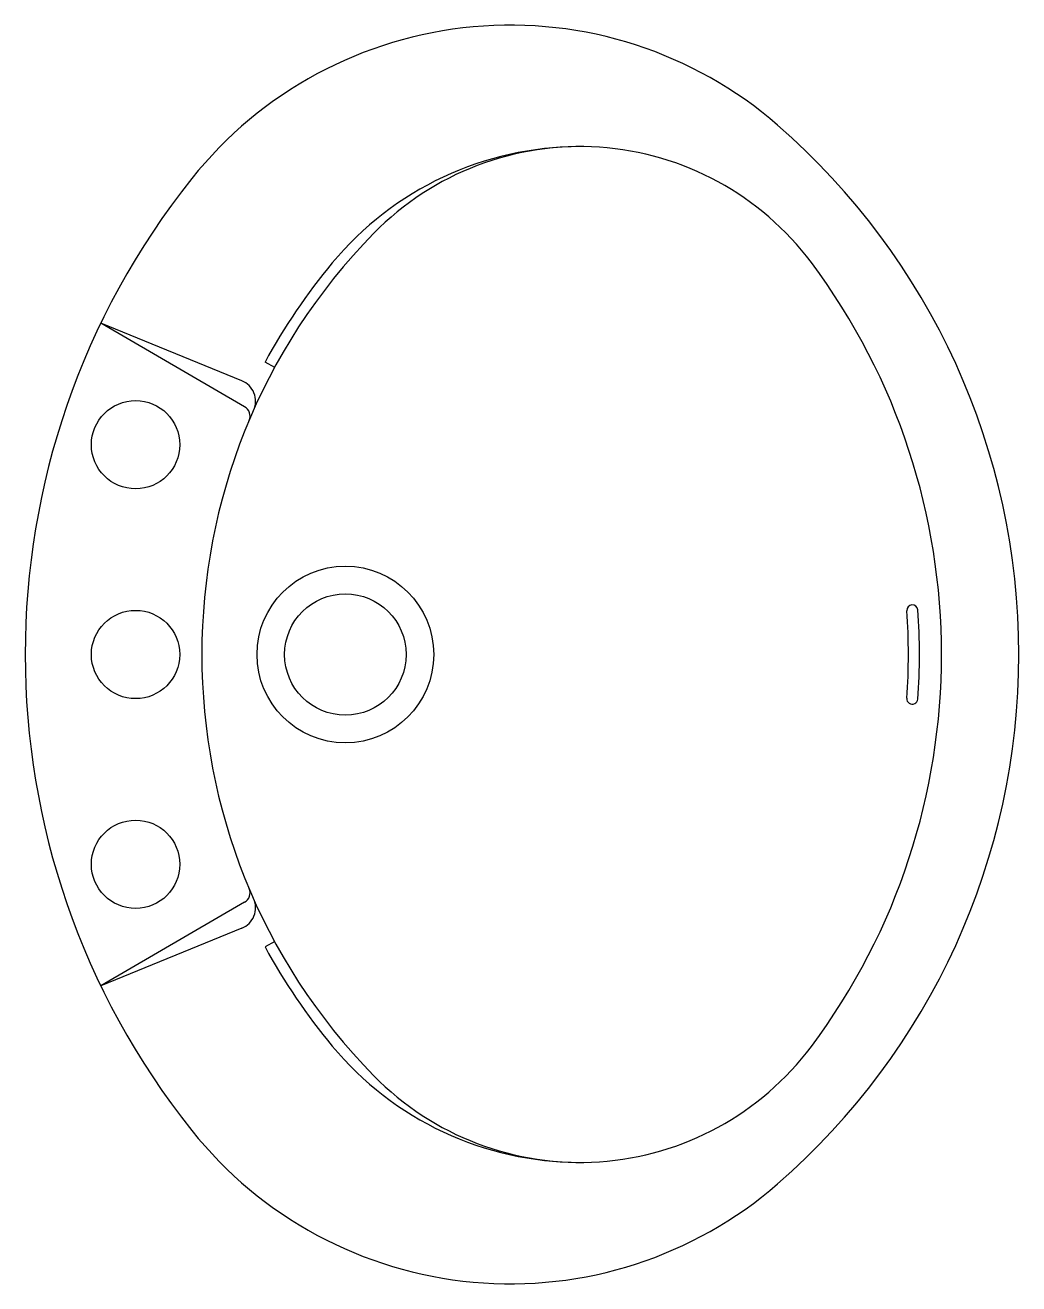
# Model space of a CAD drawing. Header units: millimetres. Extents: x -2898.227 to -2897.777, y 2964.313 to 2964.883.
import ezdxf

# ---------------------------------------------------------------- set-up
doc = ezdxf.new("R2010")
doc.units = ezdxf.units.MM
doc.header["$LTSCALE"] = 10
doc.layers.add('banheiro_louças', color=2, linetype='Continuous')

msp = doc.modelspace()

# ---------------------------------------------------------------- linework, layer by layer
at = {"layer": 'banheiro_louças', "color": 1}
for p, q in [((-2898.127406121268, 2964.710675801523), (-2898.192511454269, 2964.748447232524)), ((-2898.128642561268, 2964.722414715523), (-2898.192511454269, 2964.748447232524)), ((-2898.113744912268, 2964.728447233524), (-2898.118139254268, 2964.730832554524)), ((-2898.113744912268, 2964.728447233524), (-2898.118139254268, 2964.730832554524)), ((-2898.127406121268, 2964.486218675524), (-2898.192511454269, 2964.448447245523)), ((-2898.128642561268, 2964.474479762524), (-2898.192511454269, 2964.448447245523)), ((-2898.113744912268, 2964.468447244523), (-2898.118139254268, 2964.466061923523))]:
    msp.add_line(p, q, dxfattribs=at)
at = {"layer": 'banheiro_louças'}
msp.add_lwpolyline([(-2898.068802969291, 2964.789252531381, 0.4085331796099611), (-2898.068802969291, 2964.407641945666)], format="xyb", dxfattribs=at)
for centre in [(-2898.176753260269, 2964.693447234523), (-2898.176753260269, 2964.598447238523), (-2898.176753260269, 2964.503447242524)]:
    msp.add_circle(centre, 0.019999999, dxfattribs=at)
at = {"layer": 'banheiro_louças', "color": 1}
for radius in [0.039999998, 0.027499999]:
    msp.add_circle((-2898.081753264269, 2964.598447238523), radius, dxfattribs=at)
at = {"layer": 'banheiro_louças'}
for centre, radius, start, end in [((-2898.007064570269, 2964.698914303523), 0.184532924, 48.99328900000939, 141.4277379999893), ((-2898.094419930268, 2964.598447238523), 0.317666653, 311.0067129999945, 48.99328700000546), ((-2897.975463781268, 2964.697709796524), 0.130737433, 36.75094799999777, 135.5567120000125), ((-2897.881086606269, 2964.598447238523), 0.345666652, 141.4277390000142, 218.5722589999889), ((-2898.108387878269, 2964.598447238523), 0.296634603, 323.2490520000022, 36.75094799999777), ((-2897.975463781268, 2964.499184681523), 0.130737433, 224.4432879999875, 323.2490520000022), ((-2898.007064570269, 2964.497980174523), 0.184532924, 218.5722579999853, 311.0067109999906)]:
    msp.add_arc(centre, radius, start, end, dxfattribs=at)
at = {"layer": 'banheiro_louças', "color": 1}
for centre, radius, start, end in [((-2897.975463781268, 2964.682524264524), 0.145922965, 90, 140.2830999999977), ((-2897.874253273269, 2964.598447238523), 0.277499988, 140.2830999999977, 151.5061630000156), ((-2898.132417004269, 2964.713154392523), 0.01, 336.0434780000006, 67.82453200000849), ((-2898.129915225269, 2964.706350944523), 0.005, 337.1174989999944, 59.87946000001251), ((-2897.824994576269, 2964.618447237523), 0.0025, 4.245396999989035, 184.2453860000084), ((-2898.094419930268, 2964.598447238523), 0.267666655, 355.754603000011, 4.245396999989035), ((-2898.094419930268, 2964.598447238523), 0.272666655, 355.754603000011, 4.245396999989035), ((-2897.824994576269, 2964.578447239523), 0.0025, 175.7545910000008, 355.754603000011), ((-2898.129915225269, 2964.490543533524), 0.005, 300.1205399999874, 22.88250100000559), ((-2898.132417004269, 2964.483740084524), 0.01, 292.1754679999915, 23.95652199999949), ((-2897.874253273269, 2964.598447238523), 0.277499988, 208.4938369999844, 219.7169000000024), ((-2897.975463781268, 2964.514370213523), 0.145922965, 219.7169000000024, 270)]:
    msp.add_arc(centre, radius, start, end, dxfattribs=at)

doc.saveas('drawing.dxf')
